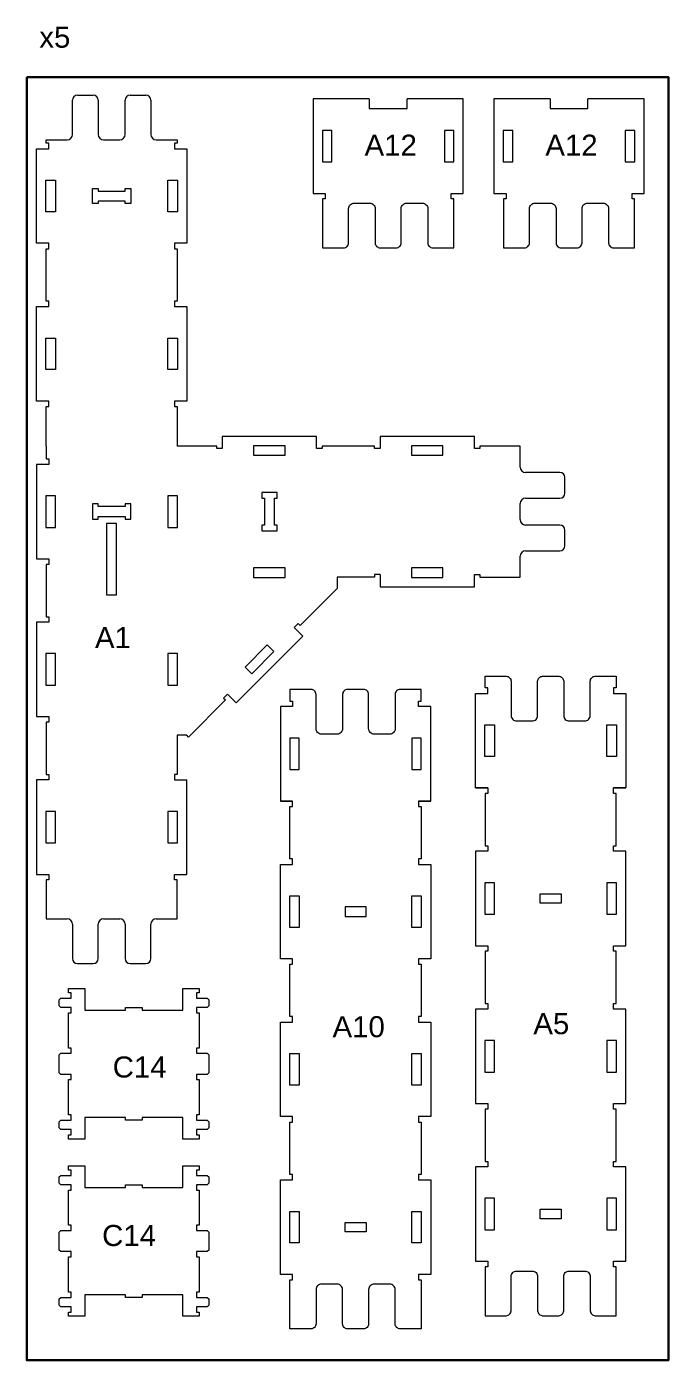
# Model space of a CAD drawing. Header units: millimetres. Extents: x 47343 to 66013, y -73719 to -63321.
# Drawn here: x 55397 to 56617, y -65857 to -63321 of the extents above; entities that cross this region are included whole.
import ezdxf

# ---------------------------------------------------------------- set-up
doc = ezdxf.new("R2010")
doc.units = ezdxf.units.MM
doc.header["$MEASUREMENT"] = 0
doc.layers.add('PLY BOARDS', color=1, linetype='CONTINUOUS', lineweight=30)
doc.layers.add('SHEETS', color=7, linetype='CONTINUOUS', lineweight=5)

msp = doc.modelspace()

# ---------------------------------------------------------------- linework, layer by layer
at = {"layer": 'PLY BOARDS'}
msp.add_lwpolyline([(55397.1, -63417.1), (56617.1, -63417.1), (56617.1, -65857.1), (55397.1, -65857.1)], close=True, dxfattribs=at)
at = {"layer": 'SHEETS'}
for p, q in [((55484.1, -63526.4), (55484.1, -63461.4)), ((55493.9, -63451.7), (55523.4, -63451.7)), ((55533.1, -63461.4), (55533.1, -63526.4)), ((55584.1, -63526.4), (55584.1, -63461.4)), ((55593.9, -63451.7), (55623.4, -63451.7)), ((55633.1, -63461.4), (55633.1, -63526.4)), ((56048.4, -63458.9), (56048.4, -63476.9)), ((56120.4, -63476.9), (56120.4, -63458.9)), ((56392.2, -63458.9), (56392.2, -63476.9)), ((56464.2, -63476.9), (56464.2, -63458.9)), ((56048.4, -63476.9), (56120.4, -63476.9)), ((56392.2, -63476.9), (56464.2, -63476.9)), ((55433.9, -63543.2), (55433.9, -63536.7)), ((55433.9, -63536.7), (55473.9, -63536.7)), ((55438.9, -63543.2), (55433.9, -63543.2)), ((55438.9, -63553.7), (55438.9, -63543.2)), ((55543.4, -63536.7), (55573.9, -63536.7)), ((55643.4, -63536.7), (55683.4, -63536.7)), ((55683.4, -63543.2), (55678.4, -63543.2)), ((55678.4, -63543.2), (55678.4, -63553.7)), ((55683.4, -63536.7), (55683.4, -63543.2)), ((55415.9, -63733.2), (55415.9, -63553.7)), ((55415.9, -63553.7), (55438.9, -63553.7)), ((55678.4, -63553.7), (55701.4, -63553.7)), ((55701.4, -63553.7), (55701.4, -63733.2)), ((55433.6, -63673.4), (55433.6, -63613.4)), ((55433.6, -63613.4), (55451.6, -63613.4)), ((55451.6, -63613.4), (55451.6, -63673.4)), ((55665.6, -63673.4), (55665.6, -63613.4)), ((55665.6, -63613.4), (55683.6, -63613.4)), ((55683.6, -63613.4), (55683.6, -63673.4)), ((55522.1, -63657.9), (55522.1, -63628.9)), ((55522.1, -63628.9), (55533.1, -63628.9)), ((55533.1, -63628.9), (55533.1, -63633.9)), ((55533.1, -63633.9), (55584.1, -63633.9)), ((55584.1, -63633.9), (55584.1, -63628.9)), ((55584.1, -63628.9), (55595.1, -63628.9)), ((55595.1, -63628.9), (55595.1, -63657.9)), ((55533.1, -63657.9), (55522.1, -63657.9)), ((55584.1, -63652.9), (55533.1, -63652.9)), ((55533.1, -63652.9), (55533.1, -63657.9)), ((55584.1, -63657.9), (55584.1, -63652.9)), ((55595.1, -63657.9), (55584.1, -63657.9)), ((55451.6, -63673.4), (55433.6, -63673.4)), ((55683.6, -63673.4), (55665.6, -63673.4)), ((55438.9, -63733.2), (55415.9, -63733.2)), ((55438.9, -63733.2), (55415.9, -63733.2)), ((55438.9, -63733.2), (55415.9, -63733.2)), ((55433.9, -63843.2), (55433.9, -63743.7)), ((55433.9, -63743.7), (55438.9, -63743.7)), ((55438.9, -63743.7), (55438.9, -63733.2)), ((55701.4, -63733.2), (55678.4, -63733.2)), ((55701.4, -63733.2), (55678.4, -63733.2)), ((55678.4, -63733.2), (55678.4, -63743.7)), ((55701.4, -63733.2), (55678.4, -63733.2)), ((55678.4, -63743.7), (55683.4, -63743.7)), ((55683.4, -63743.7), (55683.4, -63843.2)), ((55438.9, -63843.2), (55433.9, -63843.2)), ((55438.9, -63853.7), (55438.9, -63843.2)), ((55683.4, -63843.2), (55678.4, -63843.2)), ((55678.4, -63843.2), (55678.4, -63853.7)), ((55415.9, -64033.2), (55415.9, -63853.7)), ((55415.9, -63853.7), (55438.9, -63853.7)), ((55678.4, -63853.7), (55701.4, -63853.7)), ((55701.4, -63853.7), (55701.4, -64033.2)), ((55433.6, -63973.4), (55433.6, -63913.4)), ((55433.6, -63913.4), (55451.6, -63913.4)), ((55451.6, -63913.4), (55451.6, -63973.4)), ((55665.6, -63973.4), (55665.6, -63913.4)), ((55665.6, -63913.4), (55683.6, -63913.4)), ((55683.6, -63913.4), (55683.6, -63973.4)), ((55451.6, -63973.4), (55433.6, -63973.4)), ((55683.6, -63973.4), (55665.6, -63973.4)), ((55438.9, -64033.2), (55415.9, -64033.2)), ((55433.9, -64118.7), (55433.9, -64043.7)), ((55433.9, -64043.7), (55438.9, -64043.7)), ((55438.9, -64043.7), (55438.9, -64033.2)), ((55701.4, -64033.2), (55678.4, -64033.2)), ((55678.4, -64033.2), (55678.4, -64043.7)), ((55678.4, -64043.7), (55683.4, -64043.7)), ((55683.4, -64043.7), (55683.4, -64118.7)), ((55948.4, -64100.7), (55768.9, -64100.7)), ((55768.9, -64100.7), (55768.9, -64123.7)), ((55948.4, -64123.7), (55948.4, -64100.7)), ((56248.4, -64100.7), (56068.9, -64100.7)), ((56068.9, -64100.7), (56068.9, -64123.7)), ((56248.4, -64123.7), (56248.4, -64100.7)), ((55433.9, -64118.7), (55433.9, -64143.2)), ((55758.4, -64118.7), (55683.4, -64118.7)), ((55758.4, -64123.7), (55758.4, -64118.7)), ((55768.9, -64123.7), (55758.4, -64123.7)), ((55888.6, -64118.4), (55828.6, -64118.4)), ((55828.6, -64118.4), (55828.6, -64136.4)), ((55888.6, -64136.4), (55888.6, -64118.4)), ((55958.9, -64123.7), (55948.4, -64123.7)), ((56058.4, -64118.7), (55958.9, -64118.7)), ((55958.9, -64118.7), (55958.9, -64123.7)), ((56058.4, -64123.7), (56058.4, -64118.7)), ((56068.9, -64123.7), (56058.4, -64123.7)), ((56188.6, -64118.4), (56128.6, -64118.4)), ((56128.6, -64118.4), (56128.6, -64136.4)), ((56188.6, -64136.4), (56188.6, -64118.4)), ((56258.9, -64123.7), (56248.4, -64123.7)), ((56335.4, -64118.7), (56258.9, -64118.7)), ((56258.9, -64118.7), (56258.9, -64123.7)), ((56335.4, -64158.7), (56335.4, -64118.7)), ((55438.9, -64153.7), (55415.9, -64153.7)), ((55415.9, -64153.7), (55415.9, -64333.2)), ((55433.9, -64143.2), (55438.9, -64143.2)), ((55438.9, -64143.2), (55438.9, -64153.7)), ((55828.6, -64136.4), (55888.6, -64136.4)), ((56128.6, -64136.4), (56188.6, -64136.4)), ((56410.6, -64168.9), (56345.6, -64168.9)), ((56420.4, -64208.2), (56420.4, -64178.7)), ((55451.6, -64213.4), (55433.6, -64213.4)), ((55433.6, -64213.4), (55433.6, -64273.4)), ((55451.6, -64273.4), (55451.6, -64213.4)), ((55533.1, -64228.9), (55522.1, -64228.9)), ((55522.1, -64228.9), (55522.1, -64257.9)), ((55533.1, -64233.9), (55533.1, -64228.9)), ((55595.1, -64228.9), (55584.1, -64228.9)), ((55584.1, -64228.9), (55584.1, -64233.9)), ((55595.1, -64257.9), (55595.1, -64228.9)), ((55683.6, -64213.4), (55665.6, -64213.4)), ((55665.6, -64213.4), (55665.6, -64273.4)), ((55683.6, -64273.4), (55683.6, -64213.4)), ((55873.1, -64206.9), (55844.1, -64206.9)), ((55844.1, -64206.9), (55844.1, -64217.9)), ((55844.1, -64217.9), (55849.1, -64217.9)), ((55849.1, -64217.9), (55849.1, -64268.9)), ((55868.1, -64268.9), (55868.1, -64217.9)), ((55868.1, -64217.9), (55873.1, -64217.9)), ((55873.1, -64217.9), (55873.1, -64206.9)), ((56335.4, -64258.7), (56335.4, -64228.2)), ((56345.6, -64217.9), (56410.6, -64217.9)), ((55584.1, -64233.9), (55533.1, -64233.9)), ((55533.1, -64257.9), (55533.1, -64252.9)), ((55533.1, -64252.9), (55584.1, -64252.9)), ((55584.1, -64252.9), (55584.1, -64257.9)), ((55433.6, -64273.4), (55451.6, -64273.4)), ((55522.1, -64257.9), (55533.1, -64257.9)), ((55568.1, -64265.9), (55549.1, -64265.9)), ((55549.1, -64265.9), (55549.1, -64401.9)), ((55568.1, -64401.9), (55568.1, -64265.9)), ((55584.1, -64257.9), (55595.1, -64257.9)), ((55665.6, -64273.4), (55683.6, -64273.4)), ((55849.1, -64268.9), (55844.1, -64268.9)), ((55844.1, -64268.9), (55844.1, -64279.9)), ((55844.1, -64279.9), (55873.1, -64279.9)), ((55873.1, -64268.9), (55868.1, -64268.9)), ((55873.1, -64279.9), (55873.1, -64268.9)), ((56410.6, -64268.9), (56345.6, -64268.9)), ((56420.4, -64308.2), (56420.4, -64278.7)), ((56335.4, -64368.2), (56335.4, -64328.2)), ((56345.6, -64317.9), (56410.6, -64317.9)), ((55415.9, -64333.2), (55438.9, -64333.2)), ((55438.9, -64343.7), (55433.9, -64343.7)), ((55433.9, -64343.7), (55433.9, -64443.2)), ((55438.9, -64333.2), (55438.9, -64343.7)), ((55888.6, -64350.4), (55828.6, -64350.4)), ((55828.6, -64350.4), (55828.6, -64368.4)), ((55888.6, -64368.4), (55888.6, -64350.4)), ((56188.6, -64350.4), (56128.6, -64350.4)), ((56128.6, -64350.4), (56128.6, -64368.4)), ((56188.6, -64368.4), (56188.6, -64350.4)), ((55828.6, -64368.4), (55888.6, -64368.4)), ((55987.2, -64368.2), (55987.2, -64389.5)), ((56058.4, -64368.2), (55987.2, -64368.2)), ((56068.9, -64363.2), (56058.4, -64363.2)), ((56058.4, -64363.2), (56058.4, -64368.2)), ((56068.9, -64363.2), (56068.9, -64386.2)), ((56128.6, -64368.4), (56188.6, -64368.4)), ((56248.4, -64386.2), (56248.4, -64363.2)), ((56248.4, -64363.2), (56258.9, -64363.2)), ((56258.9, -64363.2), (56258.9, -64368.2)), ((56258.9, -64368.2), (56335.4, -64368.2)), ((55549.1, -64401.9), (55568.1, -64401.9)), ((55987.2, -64389.5), (55916.8, -64459.8)), ((55987.2, -64389.5), (55916.8, -64459.8)), ((56068.9, -64386.2), (56248.4, -64386.2)), ((55438.9, -64453.7), (55415.9, -64453.7)), ((55415.9, -64453.7), (55415.9, -64633.2)), ((55433.9, -64443.2), (55438.9, -64443.2)), ((55438.9, -64443.2), (55438.9, -64453.7)), ((55913.3, -64456.3), (55905.8, -64463.7)), ((55913.3, -64456.3), (55905.8, -64463.7)), ((55916.8, -64459.8), (55913.3, -64456.3)), ((55916.8, -64459.8), (55913.3, -64456.3)), ((55922.1, -64480), (55795.2, -64606.9)), ((55922.1, -64480), (55795.2, -64606.9)), ((55905.8, -64463.7), (55922.1, -64480)), ((55905.8, -64463.7), (55922.1, -64480)), ((55854.6, -64496.9), (55812.2, -64539.4)), ((55867.3, -64509.7), (55854.6, -64496.9)), ((55451.6, -64513.4), (55433.6, -64513.4)), ((55433.6, -64513.4), (55433.6, -64573.4)), ((55451.6, -64573.4), (55451.6, -64513.4)), ((55683.6, -64513.4), (55665.6, -64513.4)), ((55665.6, -64513.4), (55665.6, -64573.4)), ((55683.6, -64573.4), (55683.6, -64513.4)), ((55824.9, -64552.1), (55867.3, -64509.7)), ((55812.2, -64539.4), (55824.9, -64552.1)), ((55433.6, -64573.4), (55451.6, -64573.4)), ((55665.6, -64573.4), (55683.6, -64573.4)), ((55775, -64601.6), (55704.7, -64672)), ((55775, -64601.6), (55704.7, -64672)), ((55778.9, -64590.6), (55771.5, -64598.1)), ((55778.9, -64590.6), (55771.5, -64598.1)), ((55771.5, -64598.1), (55775, -64601.6)), ((55771.5, -64598.1), (55775, -64601.6)), ((55795.2, -64606.9), (55778.9, -64590.6)), ((55795.2, -64606.9), (55778.9, -64590.6)), ((55415.9, -64633.2), (55438.9, -64633.2)), ((55438.9, -64633.2), (55438.9, -64643.7)), ((55438.9, -64643.7), (55433.9, -64643.7)), ((55433.9, -64643.7), (55433.9, -64743.2)), ((55683.4, -64668.7), (55683.4, -64743.2)), ((55701.4, -64668.7), (55683.4, -64668.7)), ((55704.7, -64672), (55701.4, -64668.7)), ((55438.9, -64753.7), (55415.9, -64753.7)), ((55438.9, -64753.7), (55415.9, -64753.7)), ((55438.9, -64753.7), (55415.9, -64753.7)), ((55415.9, -64753.7), (55415.9, -64933.2)), ((55433.9, -64743.2), (55438.9, -64743.2)), ((55438.9, -64743.2), (55438.9, -64753.7)), ((55683.4, -64743.2), (55678.4, -64743.2)), ((55678.4, -64743.2), (55678.4, -64753.7)), ((55678.4, -64753.7), (55701.4, -64753.7)), ((55701.4, -64933.2), (55701.4, -64753.7)), ((55451.6, -64813.4), (55433.6, -64813.4)), ((55433.6, -64813.4), (55433.6, -64873.4)), ((55451.6, -64813.4), (55433.6, -64813.4)), ((55433.6, -64813.4), (55433.6, -64873.4)), ((55451.6, -64873.4), (55451.6, -64813.4)), ((55451.6, -64873.4), (55451.6, -64813.4)), ((55683.6, -64813.4), (55665.6, -64813.4)), ((55665.6, -64813.4), (55665.6, -64873.4)), ((55683.6, -64813.4), (55665.6, -64813.4)), ((55665.6, -64813.4), (55665.6, -64873.4)), ((55683.6, -64873.4), (55683.6, -64813.4)), ((55683.6, -64873.4), (55683.6, -64813.4)), ((55433.6, -64873.4), (55451.6, -64873.4)), ((55433.6, -64873.4), (55451.6, -64873.4)), ((55665.6, -64873.4), (55683.6, -64873.4)), ((55665.6, -64873.4), (55683.6, -64873.4)), ((55415.9, -64933.2), (55438.9, -64933.2)), ((55438.9, -64933.2), (55438.9, -64943.7)), ((55678.4, -64943.7), (55678.4, -64933.2)), ((55678.4, -64933.2), (55701.4, -64933.2)), ((55438.9, -64943.7), (55433.9, -64943.7)), ((55433.9, -64943.7), (55433.9, -65017.7)), ((55683.4, -64943.7), (55678.4, -64943.7)), ((55683.4, -65017.7), (55683.4, -64943.7)), ((55433.9, -65017.7), (55473.9, -65017.7)), ((55484.1, -65027.9), (55484.1, -65092.9)), ((55533.1, -65092.9), (55533.1, -65027.9)), ((55543.4, -65017.7), (55573.9, -65017.7)), ((55584.1, -65027.9), (55584.1, -65092.9)), ((55633.1, -65092.9), (55633.1, -65027.9)), ((55643.4, -65017.7), (55683.4, -65017.7)), ((55493.9, -65102.7), (55523.4, -65102.7)), ((55593.9, -65102.7), (55623.4, -65102.7))]:
    msp.add_line(p, q, dxfattribs=at)
for points in [[(56048.4, -63458.9), (55941.7, -63458.9), (55941.7, -63638.4), (55964.7, -63638.4), (55964.7, -63648.9), (55959.7, -63648.9), (55959.7, -63741.9), (55999.7, -63741.9, 0.414214), (56009.2, -63732.4), (56009.2, -63667.4, -0.414214), (56019.7, -63656.9), (56049.2, -63656.9, -0.414214), (56059.7, -63667.4), (56059.7, -63732.4, 0.414214), (56069.2, -63741.9), (56099.7, -63741.9, 0.414214), (56109.2, -63732.4), (56109.2, -63667.4, -0.414214), (56119.7, -63656.9), (56149.2, -63656.9, -0.414214), (56159.7, -63667.4), (56159.7, -63732.4, 0.414214), (56169.2, -63741.9), (56209.2, -63741.9), (56209.2, -63648.9), (56204.2, -63648.9), (56204.2, -63638.4), (56227.2, -63638.4), (56227.2, -63458.9)], [(56392.2, -63458.9), (56285.5, -63458.9), (56285.5, -63638.4), (56308.5, -63638.4), (56308.5, -63648.9), (56303.5, -63648.9), (56303.5, -63741.9), (56343.5, -63741.9, 0.414214), (56353, -63732.4), (56353, -63667.4, -0.414214), (56363.5, -63656.9), (56393, -63656.9, -0.414214), (56403.5, -63667.4), (56403.5, -63732.4, 0.414214), (56413, -63741.9), (56443.5, -63741.9, 0.414214), (56453, -63732.4), (56453, -63667.4, -0.414214), (56463.5, -63656.9), (56493, -63656.9, -0.414214), (56503.5, -63667.4), (56503.5, -63732.4, 0.414214), (56513, -63741.9), (56553, -63741.9), (56553, -63648.9), (56548, -63648.9), (56548, -63638.4), (56571, -63638.4), (56571, -63458.9)], [(56273.6, -64768.8), (56250.6, -64768.8), (56250.6, -64589.3), (56273.6, -64589.3), (56273.6, -64578.8), (56268.6, -64578.8), (56268.6, -64556.5), (56308.6, -64556.5, -0.414214), (56318.1, -64566), (56318.1, -64631, 0.414214), (56328.6, -64641.5), (56358.1, -64641.5, 0.414214), (56368.6, -64631), (56368.6, -64566, -0.414214), (56378.1, -64556.5), (56408.6, -64556.5, -0.414214), (56418.1, -64566), (56418.1, -64631, 0.414214), (56428.6, -64641.5), (56458.1, -64641.5, 0.414214), (56468.6, -64631), (56468.6, -64566, -0.414214), (56478.1, -64556.5), (56518.1, -64556.5), (56518.1, -64578.8), (56513.1, -64578.8), (56513.1, -64589.3), (56536.1, -64589.3), (56536.1, -64768.8), (56513.1, -64768.8)], [(56142.2, -64793.7), (56165.2, -64793.7), (56165.2, -64614.2), (56142.2, -64614.2), (56142.2, -64603.7), (56147.2, -64603.7), (56147.2, -64581.5), (56107.2, -64581.5, 0.414214), (56097.7, -64591), (56097.7, -64656, -0.414214), (56087.2, -64666.5), (56057.7, -64666.5, -0.414214), (56047.2, -64656), (56047.2, -64591, 0.414214), (56037.7, -64581.5), (56007.2, -64581.5, 0.414214), (55997.7, -64591), (55997.7, -64656, -0.414214), (55987.2, -64666.5), (55957.7, -64666.5, -0.414214), (55947.2, -64656), (55947.2, -64591, 0.414214), (55937.7, -64581.5), (55897.7, -64581.5), (55897.7, -64603.7), (55902.7, -64603.7), (55902.7, -64614.2), (55879.7, -64614.2), (55879.7, -64793.7), (55902.7, -64793.7)], [(56142.2, -64914.2), (56165.2, -64914.2), (56165.2, -65093.7), (56142.2, -65093.7), (56142.2, -65104.2), (56147.2, -65104.2), (56147.2, -65203.7), (56142.2, -65203.7), (56142.2, -65214.2), (56165.2, -65214.2), (56165.2, -65393.7), (56142.2, -65393.7), (56142.2, -65404.2), (56147.2, -65404.2), (56147.2, -65503.7), (56142.2, -65503.7), (56142.2, -65514.2), (56165.2, -65514.2), (56165.2, -65693.7), (56142.2, -65693.7), (56142.2, -65704.2), (56147.2, -65704.2), (56147.2, -65797.2), (56107.2, -65797.2, -0.414214), (56097.7, -65787.7), (56097.7, -65722.7, 0.414214), (56087.2, -65712.2), (56057.7, -65712.2, 0.414214), (56047.2, -65722.7), (56047.2, -65787.7, -0.414214), (56037.7, -65797.2), (56007.2, -65797.2, -0.414214), (55997.7, -65787.7), (55997.7, -65722.7, 0.414214), (55987.2, -65712.2), (55957.7, -65712.2, 0.414214), (55947.2, -65722.7), (55947.2, -65787.7, -0.414214), (55937.7, -65797.2), (55897.7, -65797.2), (55897.7, -65704.2), (55902.7, -65704.2), (55902.7, -65693.7), (55879.7, -65693.7), (55879.7, -65514.2), (55902.7, -65514.2), (55902.7, -65503.7), (55897.7, -65503.7), (55897.7, -65404.2), (55902.7, -65404.2), (55902.7, -65393.7), (55879.7, -65393.7), (55879.7, -65214.2), (55902.7, -65214.2), (55902.7, -65203.7), (55897.7, -65203.7), (55897.7, -65104.2), (55902.7, -65104.2), (55902.7, -65093.7), (55879.7, -65093.7), (55879.7, -64914.2), (55902.7, -64914.2)], [(56273.6, -64889.3), (56250.6, -64889.3), (56250.6, -65068.8), (56273.6, -65068.8), (56273.6, -65079.3), (56268.6, -65079.3), (56268.6, -65178.8), (56273.6, -65178.8), (56273.6, -65189.3), (56250.6, -65189.3), (56250.6, -65368.8), (56273.6, -65368.8), (56273.6, -65379.3), (56268.6, -65379.3), (56268.6, -65478.8), (56273.6, -65478.8), (56273.6, -65489.3), (56250.6, -65489.3), (56250.6, -65668.8), (56273.6, -65668.8), (56273.6, -65679.3), (56268.6, -65679.3), (56268.6, -65772.3), (56308.6, -65772.3, 0.414214), (56318.1, -65762.8), (56318.1, -65697.8, -0.414214), (56328.6, -65687.3), (56358.1, -65687.3, -0.414214), (56368.6, -65697.8), (56368.6, -65762.8, 0.414214), (56378.1, -65772.3), (56408.6, -65772.3, 0.414214), (56418.1, -65762.8), (56418.1, -65697.8, -0.414214), (56428.6, -65687.3), (56458.1, -65687.3, -0.414214), (56468.6, -65697.8), (56468.6, -65762.8, 0.414214), (56478.1, -65772.3), (56518.1, -65772.3), (56518.1, -65679.3), (56513.1, -65679.3), (56513.1, -65668.8), (56536.1, -65668.8), (56536.1, -65489.3), (56513.1, -65489.3), (56513.1, -65478.8), (56518.1, -65478.8), (56518.1, -65379.3), (56513.1, -65379.3), (56513.1, -65368.8), (56536.1, -65368.8), (56536.1, -65189.3), (56513.1, -65189.3), (56513.1, -65178.8), (56518.1, -65178.8), (56518.1, -65079.3), (56513.1, -65079.3), (56513.1, -65068.8), (56536.1, -65068.8), (56536.1, -64889.3), (56513.1, -64889.3)]]:
    msp.add_lwpolyline(points, format="xyb", dxfattribs=at)
for points in [[(56227.2, -63458.9), (56120.4, -63458.9)], [(56571, -63458.9), (56464.2, -63458.9)], [(56250.6, -64768.8), (56273.6, -64768.8), (56273.6, -64779.3), (56268.6, -64779.3), (56268.6, -64878.8), (56273.6, -64878.8), (56273.6, -64889.3), (56250.6, -64889.3)], [(56536.1, -64889.3), (56513.1, -64889.3), (56513.1, -64878.8), (56518.1, -64878.8), (56518.1, -64779.3), (56513.1, -64779.3), (56513.1, -64768.8), (56536.1, -64768.8)], [(55879.7, -64914.2), (55902.7, -64914.2), (55902.7, -64903.7), (55897.7, -64903.7), (55897.7, -64804.2), (55902.7, -64804.2), (55902.7, -64793.7), (55879.7, -64793.7)], [(56165.2, -64793.7), (56142.2, -64793.7), (56142.2, -64804.2), (56147.2, -64804.2), (56147.2, -64903.7), (56142.2, -64903.7), (56142.2, -64914.2), (56165.2, -64914.2)]]:
    msp.add_lwpolyline(points, dxfattribs=at)
for points in [[(55977.4, -63578.6), (55977.4, -63518.6), (55959.4, -63518.6), (55959.4, -63578.6)], [(56209.4, -63578.6), (56209.4, -63518.6), (56191.4, -63518.6), (56191.4, -63578.6)], [(56321.2, -63578.6), (56321.2, -63518.6), (56303.2, -63518.6), (56303.2, -63578.6)], [(56553.2, -63578.6), (56553.2, -63518.6), (56535.2, -63518.6), (56535.2, -63578.6)], [(56268.4, -64709), (56268.4, -64649), (56286.4, -64649), (56286.4, -64709)], [(56500.4, -64709), (56500.4, -64649), (56518.4, -64649), (56518.4, -64709)], [(55915.4, -64734), (55915.4, -64674), (55897.4, -64674), (55897.4, -64734)], [(56147.4, -64734), (56147.4, -64674), (56129.4, -64674), (56129.4, -64734)], [(56268.4, -64949), (56268.4, -65009), (56286.4, -65009), (56286.4, -64949)], [(56500.4, -64949), (56500.4, -65009), (56518.4, -65009), (56518.4, -64949)], [(55915.4, -64974), (55915.4, -65034), (55897.4, -65034), (55897.4, -64974)], [(56147.4, -64974), (56147.4, -65034), (56129.4, -65034), (56129.4, -64974)], [(56373.4, -64988), (56373.4, -64970), (56413.4, -64970), (56413.4, -64988)], [(56042.4, -65013), (56042.4, -64995), (56002.4, -64995), (56002.4, -65013)], [(55476.7, -65150.4), (55507.7, -65150.4), (55507.7, -65191.4), (55584.9, -65191.4), (55584.9, -65186.4), (55616.9, -65186.4), (55616.9, -65191.4), (55694.2, -65191.4), (55694.2, -65150.4), (55725.2, -65150.4), (55725.2, -65158.4), (55720.2, -65158.4), (55720.2, -65168.4), (55740.2, -65168.4), (55743.2, -65171.4), (55743.2, -65183.4), (55740.2, -65186.4), (55720.2, -65186.4), (55720.2, -65196.4), (55725.2, -65196.4), (55725.2, -65263.4), (55720.2, -65263.4), (55720.2, -65273.4), (55740.2, -65273.4), (55743.2, -65276.4), (55743.2, -65310.4), (55740.2, -65313.4), (55720.2, -65313.4), (55720.2, -65323.4), (55725.2, -65323.4), (55725.2, -65390.4), (55720.2, -65390.4), (55720.2, -65400.4), (55740.2, -65400.4), (55743.2, -65403.4), (55743.2, -65415.4), (55740.2, -65418.4), (55720.2, -65418.4), (55720.2, -65428.4), (55725.2, -65428.4), (55725.2, -65436.4), (55694.2, -65436.4), (55694.2, -65395.4), (55616.9, -65395.4), (55616.9, -65400.4), (55584.9, -65400.4), (55584.9, -65395.4), (55507.7, -65395.4), (55507.7, -65436.4), (55476.7, -65436.4), (55476.7, -65428.4), (55481.7, -65428.4), (55481.7, -65418.4), (55461.7, -65418.4), (55458.7, -65415.4), (55458.7, -65403.4), (55461.7, -65400.4), (55481.7, -65400.4), (55481.7, -65390.4), (55476.7, -65390.4), (55476.7, -65323.4), (55481.7, -65323.4), (55481.7, -65313.4), (55461.7, -65313.4), (55458.7, -65310.4), (55458.7, -65276.4), (55461.7, -65273.4), (55481.7, -65273.4), (55481.7, -65263.4), (55476.7, -65263.4), (55476.7, -65196.4), (55481.7, -65196.4), (55481.7, -65186.4), (55461.7, -65186.4), (55458.7, -65183.4), (55458.7, -65171.4), (55461.7, -65168.4), (55481.7, -65168.4), (55481.7, -65158.4), (55476.7, -65158.4)], [(56268.4, -65249), (56268.4, -65309), (56286.4, -65309), (56286.4, -65249)], [(56500.4, -65249), (56500.4, -65309), (56518.4, -65309), (56518.4, -65249)], [(55915.4, -65274), (55915.4, -65334), (55897.4, -65334), (55897.4, -65274)], [(56147.4, -65274), (56147.4, -65334), (56129.4, -65334), (56129.4, -65274)], [(55476.7, -65487.4), (55507.7, -65487.4), (55507.7, -65528.4), (55584.9, -65528.4), (55584.9, -65523.4), (55616.9, -65523.4), (55616.9, -65528.4), (55694.2, -65528.4), (55694.2, -65487.4), (55725.2, -65487.4), (55725.2, -65495.4), (55720.2, -65495.4), (55720.2, -65505.4), (55740.2, -65505.4), (55743.2, -65508.4), (55743.2, -65520.4), (55740.2, -65523.4), (55720.2, -65523.4), (55720.2, -65533.4), (55725.2, -65533.4), (55725.2, -65600.4), (55720.2, -65600.4), (55720.2, -65610.4), (55740.2, -65610.4), (55743.2, -65613.4), (55743.2, -65647.4), (55740.2, -65650.4), (55720.2, -65650.4), (55720.2, -65660.4), (55725.2, -65660.4), (55725.2, -65727.4), (55720.2, -65727.4), (55720.2, -65737.4), (55740.2, -65737.4), (55743.2, -65740.4), (55743.2, -65752.4), (55740.2, -65755.4), (55720.2, -65755.4), (55720.2, -65765.4), (55725.2, -65765.4), (55725.2, -65773.4), (55694.2, -65773.4), (55694.2, -65732.4), (55616.9, -65732.4), (55616.9, -65737.4), (55584.9, -65737.4), (55584.9, -65732.4), (55507.7, -65732.4), (55507.7, -65773.4), (55476.7, -65773.4), (55476.7, -65765.4), (55481.7, -65765.4), (55481.7, -65755.4), (55461.7, -65755.4), (55458.7, -65752.4), (55458.7, -65740.4), (55461.7, -65737.4), (55481.7, -65737.4), (55481.7, -65727.4), (55476.7, -65727.4), (55476.7, -65660.4), (55481.7, -65660.4), (55481.7, -65650.4), (55461.7, -65650.4), (55458.7, -65647.4), (55458.7, -65613.4), (55461.7, -65610.4), (55481.7, -65610.4), (55481.7, -65600.4), (55476.7, -65600.4), (55476.7, -65533.4), (55481.7, -65533.4), (55481.7, -65523.4), (55461.7, -65523.4), (55458.7, -65520.4), (55458.7, -65508.4), (55461.7, -65505.4), (55481.7, -65505.4), (55481.7, -65495.4), (55476.7, -65495.4)], [(56268.4, -65549), (56268.4, -65609), (56286.4, -65609), (56286.4, -65549)], [(56373.4, -65588), (56373.4, -65570), (56413.4, -65570), (56413.4, -65588)], [(56500.4, -65549), (56500.4, -65609), (56518.4, -65609), (56518.4, -65549)], [(55915.4, -65574), (55915.4, -65634), (55897.4, -65634), (55897.4, -65574)], [(56002.4, -65613), (56002.4, -65595), (56042.4, -65595), (56042.4, -65613)], [(56147.4, -65574), (56147.4, -65634), (56129.4, -65634), (56129.4, -65574)]]:
    msp.add_lwpolyline(points, close=True, dxfattribs=at)
for centre, radius, start, end in [((55493.9, -63461.4), 9.75, 90, 180), ((55523.4, -63461.4), 9.75, 0, 90), ((55593.9, -63461.4), 9.75, 90, 180), ((55623.4, -63461.4), 9.75, 0, 90), ((55473.9, -63526.4), 10.2, 270, 360), ((55543.4, -63526.4), 10.3, 180, 270), ((55573.9, -63526.4), 10.3, 270, 0), ((55643.4, -63526.4), 10.3, 180, 270), ((56345.6, -64158.7), 10.3, 180, 270), ((56410.6, -64178.7), 9.75, 0, 90), ((56345.6, -64228.2), 10.3, 90, 180), ((56410.6, -64208.2), 9.75, 270, 0), ((56345.6, -64258.7), 10.3, 180, 270), ((56410.6, -64278.7), 9.75, 0, 90), ((56345.6, -64328.2), 10.2, 90, 180), ((56410.6, -64308.2), 9.75, 270, 0), ((55473.9, -65027.9), 10.2, 0, 90), ((55543.4, -65027.9), 10.3, 90, 180), ((55573.9, -65027.9), 10.3, 0, 90), ((55643.4, -65027.9), 10.3, 90, 180), ((55493.9, -65092.9), 9.75, 180, 270), ((55523.4, -65092.9), 9.75, 270, 0), ((55593.9, -65092.9), 9.75, 180, 270), ((55623.4, -65092.9), 9.75, 270, 0)]:
    msp.add_arc(centre, radius, start, end, dxfattribs=at)

# ---------------------------------------------------------------- texts
at = {"layer": 'PLY BOARDS', "insert": (55421.1, -63321.4), "char_height": 40, "width": 303.373, "attachment_point": 1}
msp.add_mtext('{\\fArial|b0|i0|c0|p34;x5}', dxfattribs=at)
at = {"layer": 'SHEETS', "char_height": 40, "width": 303.373, "attachment_point": 1}
for s, insert in [('{\\fArial|b0|i0|c0|p34;A12}', (56039.5, -63526.7)), ('{\\fArial|b0|i0|c0|p34;A12}', (56383.2, -63526.7)), ('{\\fArial|b0|i0|c0|p34;A1}', (55526.9, -64463)), ('{\\fArial|b0|i0|c0|p34;A10}', (55978.6, -65202.8)), ('{\\fArial|b0|i0|c0|p34;A5}', (56360.4, -65197)), ('{\\fArial|b0|i0|c0|p34;C14}', (55560.6, -65279.4)), ('{\\fArial|b0|i0|c0|p34;C14}', (55540.5, -65599.8))]:
    msp.add_mtext(s, dxfattribs=dict(at, insert=insert))

doc.saveas('drawing.dxf')
